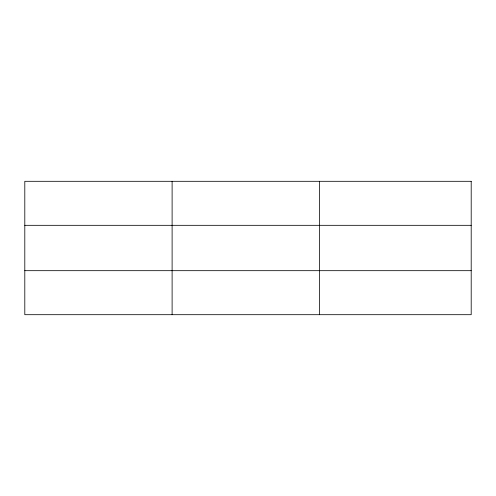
<?xml version="1.0" encoding="UTF-8"?>
<svg xmlns="http://www.w3.org/2000/svg" width="496" height="496" viewBox="0 0 496 496"><rect width="100%" height="100%" fill="white"/><g stroke="black" fill="none" stroke-linecap="round" stroke-linejoin="round"><path stroke-width="0.74" d="M172.112 314.693L172.112 181.307M319.424 314.693L319.424 181.307M24.8 225.32L471.2 225.32M24.8 270.68L471.2 270.68M471.2 181.307L471.2 314.693L24.8 314.693L24.8 181.307L471.2 181.307"/></g></svg>
